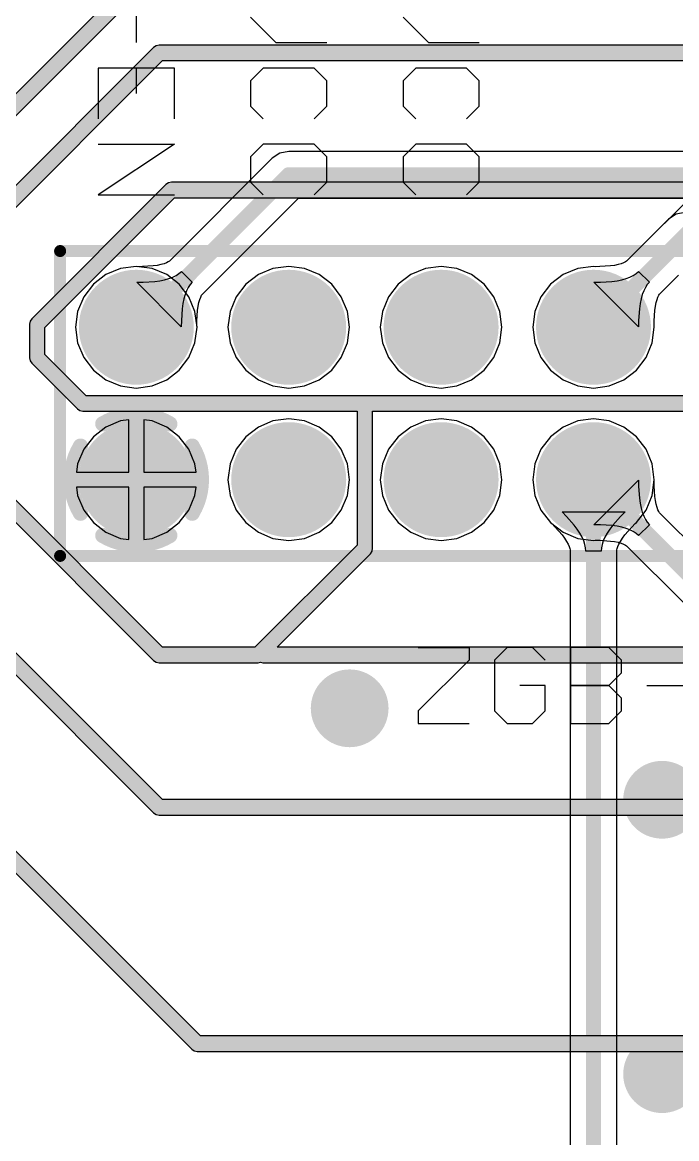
# Model space of a CAD drawing. Header units: millimetres. Extents: x 19 to 120, y 15 to 116.
# Drawn here: x 42.8 to 53.71, y 76.27 to 94.87 of the extents above; entities that cross this region are included whole.
import ezdxf

# ---------------------------------------------------------------- set-up
doc = ezdxf.new("R2010")
doc.units = ezdxf.units.MM
for name, color, linetype in [('BottomLayer', 5, 'Continuous'), ('BottomSolder', 6, 'Continuous'), ('InternalPlane1', 76, 'Continuous'), ('InternalPlane2', 16, 'Continuous'), ('MultiLayer', 9, 'Continuous'), ('PadHoleLayer', 156, 'Continuous'), ('TopLayer', 1, 'Continuous'), ('TopOverlay', 2, 'Continuous'), ('TopSolder', 216, 'Continuous'), ('ViaHoleLayer', 16, 'Continuous')]:
    doc.layers.add(name, color=color, linetype=linetype)

# ---------------------------------------------------------------- blocks, each defined once
blk = doc.blocks.new('HDR2X5_24')
at = {"layer": 'BottomLayer', "const_width": 0.75}
for points in [[(-0.375, 2.54, 1), (0.375, 2.54, 1)], [(2.165, 2.54, 1), (2.915, 2.54, 1)], [(4.705, 2.54, 1), (5.455, 2.54, 1)], [(7.245, 2.54, 1), (7.995, 2.54, 1)], [(9.785, 2.54, 1), (10.535, 2.54, 1)], [(2.165, 0, 1), (2.915, 0, 1)], [(4.705, 0, 1), (5.455, 0, 1)], [(7.245, 0, 1), (7.995, 0, 1)], [(9.785, 0, 1), (10.535, 0, 1)]]:
    blk.add_lwpolyline(points, format="xyb", close=True, dxfattribs=at)
at = {"layer": 'BottomLayer'}
blk.add_solid([(-0.75, -0.75), (0.75, -0.75), (-0.75, 0.75), (0.75, 0.75)], dxfattribs=at)
at = {"layer": 'BottomSolder', "const_width": 0.852}
for points in [[(-0.426, 2.54, 1), (0.426, 2.54, 1)], [(2.114, 2.54, 1), (2.966, 2.54, 1)], [(4.654, 2.54, 1), (5.506, 2.54, 1)], [(7.194, 2.54, 1), (8.046, 2.54, 1)], [(9.734, 2.54, 1), (10.586, 2.54, 1)], [(2.114, 0, 1), (2.966, 0, 1)], [(4.654, 0, 1), (5.506, 0, 1)], [(7.194, 0, 1), (8.046, 0, 1)], [(9.734, 0, 1), (10.586, 0, 1)]]:
    blk.add_lwpolyline(points, format="xyb", close=True, dxfattribs=at)
at = {"layer": 'BottomSolder'}
blk.add_solid([(-0.852, -0.852), (0.852, -0.852), (-0.852, 0.852), (0.852, 0.852)], dxfattribs=at)
at = {"layer": 'InternalPlane1', "const_width": 0.254}
for points in [[(9.601, 3.47, -0.277325), (10.719, 3.47)], [(9.23, 1.981, -0.277325), (9.23, 3.099)], [(11.09, 3.099, -0.277325), (11.09, 1.981)], [(10.719, 1.61, -0.277325), (9.601, 1.61)]]:
    blk.add_lwpolyline(points, format="xyb", dxfattribs=at)
at = {"layer": 'InternalPlane1'}
for points, const_width in [([(9.538, 3.47, 1), (9.665, 3.47, 1)], 0.127), ([(10.655, 3.47, 1), (10.782, 3.47, 1)], 0.127), ([(-0.479, 2.54, 1), (0.479, 2.54, 1)], 0.958), ([(2.061, 2.54, 1), (3.019, 2.54, 1)], 0.958), ([(4.601, 2.54, 1), (5.559, 2.54, 1)], 0.958), ([(7.141, 2.54, 1), (8.099, 2.54, 1)], 0.958), ([(9.166, 3.099, 1), (9.293, 3.099, 1)], 0.127), ([(11.027, 3.099, 1), (11.154, 3.099, 1)], 0.127), ([(9.166, 1.981, 1), (9.293, 1.981, 1)], 0.127), ([(11.027, 1.981, 1), (11.154, 1.981, 1)], 0.127), ([(9.538, 1.61, 1), (9.665, 1.61, 1)], 0.127), ([(10.655, 1.61, 1), (10.782, 1.61, 1)], 0.127), ([(-0.479, 0, 1), (0.479, 0, 1)], 0.958), ([(2.061, 0, 1), (3.019, 0, 1)], 0.958), ([(4.601, 0, 1), (5.559, 0, 1)], 0.958), ([(7.141, 0, 1), (8.099, 0, 1)], 0.958), ([(9.681, 0, 1), (10.639, 0, 1)], 0.958)]:
    blk.add_lwpolyline(points, format="xyb", close=True, dxfattribs=dict(at, const_width=const_width))
at = {"layer": 'InternalPlane2', "const_width": 0.958}
for points in [[(-0.479, 2.54, 1), (0.479, 2.54, 1)], [(2.061, 2.54, 1), (3.019, 2.54, 1)], [(9.681, 2.54, 1), (10.639, 2.54, 1)], [(-0.479, 0, 1), (0.479, 0, 1)], [(2.061, 0, 1), (3.019, 0, 1)], [(9.681, 0, 1), (10.639, 0, 1)]]:
    blk.add_lwpolyline(points, format="xyb", close=True, dxfattribs=at)
at = {"layer": 'MultiLayer', "const_width": 0.75}
for points in [[(-0.375, 2.54, 1), (0.375, 2.54, 1)], [(2.165, 2.54, 1), (2.915, 2.54, 1)], [(4.705, 2.54, 1), (5.455, 2.54, 1)], [(7.245, 2.54, 1), (7.995, 2.54, 1)], [(9.785, 2.54, 1), (10.535, 2.54, 1)], [(2.165, 0, 1), (2.915, 0, 1)], [(4.705, 0, 1), (5.455, 0, 1)], [(7.245, 0, 1), (7.995, 0, 1)], [(9.785, 0, 1), (10.535, 0, 1)]]:
    blk.add_lwpolyline(points, format="xyb", close=True, dxfattribs=at)
at = {"layer": 'MultiLayer'}
blk.add_solid([(-0.75, -0.75), (0.75, -0.75), (-0.75, 0.75), (0.75, 0.75)], dxfattribs=at)
at = {"layer": 'PadHoleLayer', "const_width": 0.45}
for points in [[(-0.225, 2.54, 1), (0.225, 2.54, 1)], [(2.315, 2.54, 1), (2.765, 2.54, 1)], [(4.855, 2.54, 1), (5.305, 2.54, 1)], [(7.395, 2.54, 1), (7.845, 2.54, 1)], [(9.935, 2.54, 1), (10.385, 2.54, 1)], [(-0.225, 0, 1), (0.225, 0, 1)], [(2.315, 0, 1), (2.765, 0, 1)], [(4.855, 0, 1), (5.305, 0, 1)], [(7.395, 0, 1), (7.845, 0, 1)], [(9.935, 0, 1), (10.385, 0, 1)]]:
    blk.add_lwpolyline(points, format="xyb", close=True, dxfattribs=at)
at = {"layer": 'TopLayer', "const_width": 0.75}
for points in [[(-0.375, 2.54, 1), (0.375, 2.54, 1)], [(2.165, 2.54, 1), (2.915, 2.54, 1)], [(4.705, 2.54, 1), (5.455, 2.54, 1)], [(7.245, 2.54, 1), (7.995, 2.54, 1)], [(9.785, 2.54, 1), (10.535, 2.54, 1)], [(2.165, 0, 1), (2.915, 0, 1)], [(4.705, 0, 1), (5.455, 0, 1)], [(7.245, 0, 1), (7.995, 0, 1)], [(9.785, 0, 1), (10.535, 0, 1)]]:
    blk.add_lwpolyline(points, format="xyb", close=True, dxfattribs=at)
at = {"layer": 'TopLayer'}
blk.add_solid([(-0.75, -0.75), (0.75, -0.75), (-0.75, 0.75), (0.75, 0.75)], dxfattribs=at)
at = {"layer": 'TopOverlay', "const_width": 0.2}
for points in [[(11.43, 3.81), (-1.27, 3.81)], [(-1.27, 3.81), (-1.27, -1.27)], [(11.43, 3.81), (11.43, -1.27)], [(11.43, -1.27), (-1.27, -1.27)]]:
    blk.add_lwpolyline(points, dxfattribs=at)
at = {"layer": 'TopOverlay', "const_width": 0.1}
for points in [[(-1.32, 3.81, 1), (-1.22, 3.81, 1)], [(-1.32, 3.81, 1), (-1.22, 3.81, 1)], [(11.38, 3.81, 1), (11.48, 3.81, 1)], [(11.38, 3.81, 1), (11.48, 3.81, 1)], [(-1.32, -1.27, 1), (-1.22, -1.27, 1)], [(-1.32, -1.27, 1), (-1.22, -1.27, 1)], [(11.38, -1.27, 1), (11.48, -1.27, 1)], [(11.38, -1.27, 1), (11.48, -1.27, 1)]]:
    blk.add_lwpolyline(points, format="xyb", close=True, dxfattribs=at)
at = {"layer": 'TopSolder', "const_width": 0.852}
for points in [[(-0.426, 2.54, 1), (0.426, 2.54, 1)], [(2.114, 2.54, 1), (2.966, 2.54, 1)], [(4.654, 2.54, 1), (5.506, 2.54, 1)], [(7.194, 2.54, 1), (8.046, 2.54, 1)], [(9.734, 2.54, 1), (10.586, 2.54, 1)], [(2.114, 0, 1), (2.966, 0, 1)], [(4.654, 0, 1), (5.506, 0, 1)], [(7.194, 0, 1), (8.046, 0, 1)], [(9.734, 0, 1), (10.586, 0, 1)]]:
    blk.add_lwpolyline(points, format="xyb", close=True, dxfattribs=at)
at = {"layer": 'TopSolder'}
blk.add_solid([(-0.852, -0.852), (0.852, -0.852), (-0.852, 0.852), (0.852, 0.852)], dxfattribs=at)

msp = doc.modelspace()

# ---------------------------------------------------------------- linework, layer by layer
at = {"layer": 'BottomLayer'}
for p, q in [((55.986, 94.001), (52.876, 90.891)), ((44.704, 90.802), (44.442, 90.767)), ((44.966, 90.767), (44.704, 90.802)), ((47.244, 90.802), (46.982, 90.767)), ((47.506, 90.767), (47.244, 90.802)), ((49.784, 90.802), (49.522, 90.767)), ((50.046, 90.767), (49.784, 90.802)), ((52.324, 90.802), (52.062, 90.767)), ((52.351, 90.798), (52.324, 90.802)), ((52.429, 90.799), (52.351, 90.798)), ((52.605, 90.811), (52.429, 90.799)), ((52.673, 90.82), (52.605, 90.811)), ((52.734, 90.833), (52.673, 90.82)), ((52.786, 90.848), (52.734, 90.833)), ((52.826, 90.863), (52.786, 90.848)), ((52.857, 90.878), (52.826, 90.863)), ((52.876, 90.891), (52.857, 90.878)), ((44.198, 90.666), (43.988, 90.505)), ((44.442, 90.767), (44.198, 90.666)), ((45.21, 90.666), (44.966, 90.767)), ((45.42, 90.505), (45.21, 90.666)), ((46.738, 90.666), (46.528, 90.505)), ((46.982, 90.767), (46.738, 90.666)), ((47.75, 90.666), (47.506, 90.767)), ((47.96, 90.505), (47.75, 90.666)), ((49.278, 90.666), (49.068, 90.505)), ((49.522, 90.767), (49.278, 90.666)), ((50.29, 90.666), (50.046, 90.767)), ((50.5, 90.505), (50.29, 90.666)), ((51.818, 90.666), (51.608, 90.505)), ((52.062, 90.767), (51.818, 90.666)), ((52.796, 90.581), (52.867, 90.601)), ((52.867, 90.601), (52.93, 90.625)), ((52.93, 90.625), (52.986, 90.653)), ((52.986, 90.653), (53.034, 90.684)), ((53.034, 90.684), (53.075, 90.72)), ((53.075, 90.72), (53.255, 90.54)), ((53.426, 90.341), (53.743, 90.658)), ((43.988, 90.505), (43.827, 90.295)), ((45.581, 90.295), (45.42, 90.505)), ((46.528, 90.505), (46.367, 90.295)), ((48.121, 90.295), (47.96, 90.505)), ((49.068, 90.505), (48.907, 90.295)), ((50.661, 90.295), (50.5, 90.505)), ((51.608, 90.505), (51.447, 90.295)), ((52.332, 90.539), (52.439, 90.54)), ((53.074, 89.797), (52.332, 90.539)), ((52.439, 90.54), (52.632, 90.553)), ((52.632, 90.553), (52.718, 90.565)), ((52.718, 90.565), (52.796, 90.581)), ((53.188, 90.451), (53.16, 90.395)), ((53.219, 90.499), (53.188, 90.451)), ((53.255, 90.54), (53.219, 90.499)), ((43.827, 90.295), (43.726, 90.051)), ((45.682, 90.051), (45.581, 90.295)), ((46.367, 90.295), (46.266, 90.051)), ((48.222, 90.051), (48.121, 90.295)), ((48.907, 90.295), (48.806, 90.051)), ((50.762, 90.051), (50.661, 90.295)), ((51.447, 90.295), (51.346, 90.051)), ((53.116, 90.261), (53.1, 90.183)), ((53.136, 90.332), (53.116, 90.261)), ((53.16, 90.395), (53.136, 90.332)), ((53.368, 90.199), (53.383, 90.251)), ((53.383, 90.251), (53.398, 90.291)), ((53.398, 90.291), (53.413, 90.322)), ((53.413, 90.322), (53.426, 90.341)), ((43.726, 90.051), (43.691, 89.789)), ((45.717, 89.789), (45.682, 90.051)), ((46.266, 90.051), (46.231, 89.789)), ((48.257, 89.789), (48.222, 90.051)), ((48.806, 90.051), (48.771, 89.789)), ((50.797, 89.789), (50.762, 90.051)), ((51.346, 90.051), (51.311, 89.789)), ((53.088, 90.097), (53.075, 89.904)), ((53.1, 90.183), (53.088, 90.097)), ((53.334, 89.894), (53.346, 90.07)), ((53.346, 90.07), (53.355, 90.138)), ((53.355, 90.138), (53.368, 90.199)), ((53.075, 89.904), (53.074, 89.797)), ((53.333, 89.816), (53.334, 89.894)), ((43.691, 89.789), (43.726, 89.527)), ((45.682, 89.527), (45.717, 89.789)), ((46.231, 89.789), (46.266, 89.527)), ((48.222, 89.527), (48.257, 89.789)), ((48.771, 89.789), (48.806, 89.527)), ((50.762, 89.527), (50.797, 89.789)), ((51.311, 89.789), (51.346, 89.527)), ((53.302, 89.527), (53.337, 89.789)), ((53.337, 89.789), (53.333, 89.816)), ((43.726, 89.527), (43.827, 89.283)), ((45.581, 89.283), (45.682, 89.527)), ((46.266, 89.527), (46.367, 89.283)), ((48.121, 89.283), (48.222, 89.527)), ((48.806, 89.527), (48.907, 89.283)), ((50.661, 89.283), (50.762, 89.527)), ((51.346, 89.527), (51.447, 89.283)), ((53.201, 89.283), (53.302, 89.527)), ((43.827, 89.283), (43.988, 89.073)), ((45.42, 89.073), (45.581, 89.283)), ((46.367, 89.283), (46.528, 89.073)), ((47.96, 89.073), (48.121, 89.283)), ((48.907, 89.283), (49.068, 89.073)), ((50.5, 89.073), (50.661, 89.283)), ((51.447, 89.283), (51.608, 89.073)), ((53.04, 89.073), (53.201, 89.283)), ((43.988, 89.073), (44.198, 88.912)), ((45.21, 88.912), (45.42, 89.073)), ((46.528, 89.073), (46.738, 88.912)), ((47.75, 88.912), (47.96, 89.073)), ((49.068, 89.073), (49.278, 88.912)), ((50.29, 88.912), (50.5, 89.073)), ((51.608, 89.073), (51.818, 88.912)), ((52.83, 88.912), (53.04, 89.073)), ((44.198, 88.912), (44.442, 88.811)), ((44.442, 88.811), (44.704, 88.776)), ((44.704, 88.776), (44.966, 88.811)), ((44.966, 88.811), (45.21, 88.912)), ((46.738, 88.912), (46.982, 88.811)), ((46.982, 88.811), (47.244, 88.776)), ((47.244, 88.776), (47.506, 88.811)), ((47.506, 88.811), (47.75, 88.912)), ((49.278, 88.912), (49.522, 88.811)), ((49.522, 88.811), (49.784, 88.776)), ((49.784, 88.776), (50.046, 88.811)), ((50.046, 88.811), (50.29, 88.912)), ((51.818, 88.912), (52.062, 88.811)), ((52.062, 88.811), (52.324, 88.776)), ((52.324, 88.776), (52.586, 88.811)), ((52.586, 88.811), (52.83, 88.912)), ((44.442, 88.227), (44.198, 88.126)), ((44.577, 88.245), (44.442, 88.227)), ((44.577, 87.376), (44.577, 88.245)), ((44.966, 88.227), (44.831, 88.245)), ((44.831, 88.245), (44.831, 87.376)), ((45.21, 88.126), (44.966, 88.227)), ((46.982, 88.227), (46.738, 88.126)), ((47.244, 88.262), (46.982, 88.227)), ((47.506, 88.227), (47.244, 88.262)), ((47.75, 88.126), (47.506, 88.227)), ((49.522, 88.227), (49.278, 88.126)), ((49.784, 88.262), (49.522, 88.227)), ((50.046, 88.227), (49.784, 88.262)), ((50.29, 88.126), (50.046, 88.227)), ((52.062, 88.227), (51.818, 88.126)), ((52.324, 88.262), (52.062, 88.227)), ((52.586, 88.227), (52.324, 88.262)), ((52.83, 88.126), (52.586, 88.227)), ((44.198, 88.126), (43.988, 87.965)), ((45.42, 87.965), (45.21, 88.126)), ((46.738, 88.126), (46.528, 87.965)), ((47.96, 87.965), (47.75, 88.126)), ((49.278, 88.126), (49.068, 87.965)), ((50.5, 87.965), (50.29, 88.126)), ((51.818, 88.126), (51.608, 87.965)), ((53.04, 87.965), (52.83, 88.126)), ((43.988, 87.965), (43.827, 87.755)), ((45.581, 87.755), (45.42, 87.965)), ((46.528, 87.965), (46.367, 87.755)), ((48.121, 87.755), (47.96, 87.965)), ((49.068, 87.965), (48.907, 87.755)), ((50.661, 87.755), (50.5, 87.965)), ((51.608, 87.965), (51.447, 87.755)), ((53.201, 87.755), (53.04, 87.965)), ((43.827, 87.755), (43.726, 87.511)), ((45.682, 87.511), (45.581, 87.755)), ((46.367, 87.755), (46.266, 87.511)), ((48.222, 87.511), (48.121, 87.755)), ((48.907, 87.755), (48.806, 87.511)), ((50.762, 87.511), (50.661, 87.755)), ((51.447, 87.755), (51.346, 87.511)), ((53.302, 87.511), (53.201, 87.755)), ((43.726, 87.511), (43.708, 87.376)), ((45.7, 87.376), (45.682, 87.511)), ((46.266, 87.511), (46.231, 87.249)), ((48.257, 87.249), (48.222, 87.511)), ((48.806, 87.511), (48.771, 87.249)), ((50.797, 87.249), (50.762, 87.511)), ((51.346, 87.511), (51.311, 87.249)), ((53.337, 87.249), (53.302, 87.511)), ((43.708, 87.376), (44.577, 87.376)), ((44.831, 87.376), (45.7, 87.376)), ((46.231, 87.249), (46.266, 86.987)), ((48.222, 86.987), (48.257, 87.249)), ((48.771, 87.249), (48.806, 86.987)), ((50.762, 86.987), (50.797, 87.249)), ((51.311, 87.249), (51.346, 86.987)), ((53.333, 87.222), (53.337, 87.249)), ((44.577, 87.122), (43.708, 87.122)), ((43.708, 87.122), (43.726, 86.987)), ((44.577, 86.253), (44.577, 87.122)), ((45.7, 87.122), (44.831, 87.122)), ((44.831, 87.122), (44.831, 86.253)), ((45.682, 86.987), (45.7, 87.122)), ((52.332, 86.499), (53.074, 87.241)), ((53.074, 87.241), (53.075, 87.134)), ((53.075, 87.134), (53.088, 86.941)), ((53.334, 87.144), (53.333, 87.222)), ((53.346, 86.968), (53.334, 87.144)), ((43.726, 86.987), (43.827, 86.743)), ((45.581, 86.743), (45.682, 86.987)), ((46.266, 86.987), (46.367, 86.743)), ((48.121, 86.743), (48.222, 86.987)), ((48.806, 86.987), (48.907, 86.743)), ((50.661, 86.743), (50.762, 86.987)), ((51.346, 86.987), (51.447, 86.743)), ((53.088, 86.941), (53.1, 86.855)), ((53.355, 86.9), (53.346, 86.968)), ((53.368, 86.839), (53.355, 86.9)), ((43.827, 86.743), (43.988, 86.533)), ((45.42, 86.533), (45.581, 86.743)), ((46.367, 86.743), (46.528, 86.533)), ((47.96, 86.533), (48.121, 86.743)), ((48.907, 86.743), (49.068, 86.533)), ((50.5, 86.533), (50.661, 86.743)), ((51.447, 86.743), (51.608, 86.533)), ((53.1, 86.855), (53.116, 86.777)), ((53.116, 86.777), (53.136, 86.706)), ((53.136, 86.706), (53.16, 86.643)), ((53.383, 86.787), (53.368, 86.839)), ((53.398, 86.747), (53.383, 86.787)), ((53.413, 86.716), (53.398, 86.747)), ((53.426, 86.697), (53.413, 86.716)), ((54.263, 85.859), (53.426, 86.697)), ((43.988, 86.533), (44.198, 86.372)), ((45.21, 86.372), (45.42, 86.533)), ((46.528, 86.533), (46.738, 86.372)), ((47.75, 86.372), (47.96, 86.533)), ((49.068, 86.533), (49.278, 86.372)), ((50.29, 86.372), (50.5, 86.533)), ((51.608, 86.533), (51.818, 86.372)), ((53.16, 86.643), (53.188, 86.587)), ((53.188, 86.587), (53.219, 86.539)), ((53.219, 86.539), (53.255, 86.498)), ((44.198, 86.372), (44.442, 86.271)), ((44.966, 86.271), (45.21, 86.372)), ((46.738, 86.372), (46.982, 86.271)), ((47.506, 86.271), (47.75, 86.372)), ((49.278, 86.372), (49.522, 86.271)), ((50.046, 86.271), (50.29, 86.372)), ((51.818, 86.372), (52.062, 86.271)), ((52.439, 86.498), (52.332, 86.499)), ((52.632, 86.485), (52.439, 86.498)), ((52.718, 86.473), (52.632, 86.485)), ((52.796, 86.457), (52.718, 86.473)), ((52.867, 86.437), (52.796, 86.457)), ((52.93, 86.413), (52.867, 86.437)), ((52.986, 86.385), (52.93, 86.413)), ((53.034, 86.354), (52.986, 86.385)), ((53.075, 86.318), (53.034, 86.354)), ((53.255, 86.498), (53.075, 86.318)), ((44.442, 86.271), (44.577, 86.253)), ((44.831, 86.253), (44.966, 86.271)), ((46.982, 86.271), (47.244, 86.236)), ((47.244, 86.236), (47.506, 86.271)), ((49.522, 86.271), (49.784, 86.236)), ((49.784, 86.236), (50.046, 86.271)), ((52.062, 86.271), (52.324, 86.236)), ((52.324, 86.236), (52.351, 86.24)), ((52.351, 86.24), (52.429, 86.239)), ((52.429, 86.239), (52.605, 86.227)), ((52.605, 86.227), (52.673, 86.218)), ((52.673, 86.218), (52.734, 86.205)), ((52.734, 86.205), (52.786, 86.19)), ((52.786, 86.19), (52.826, 86.175)), ((52.826, 86.175), (52.857, 86.16)), ((52.857, 86.16), (52.876, 86.147)), ((52.876, 86.147), (53.827, 85.196))]:
    msp.add_line(p, q, dxfattribs=at)
at = {"layer": 'BottomLayer', "const_width": 0.254}
for points in [[(52.324, 89.789), (56.261, 93.726)], [(52.324, 87.249), (54.102, 85.471)]]:
    msp.add_lwpolyline(points, dxfattribs=at)
at = {"layer": 'BottomLayer'}
for points, const_width in [([(52.261, 89.789, 1), (52.388, 89.789, 1)], 0.127), ([(52.261, 87.249, 1), (52.388, 87.249, 1)], 0.127), ([(48.146, 83.439, 1), (48.374, 83.439, 1)], 0.229), ([(53.353, 81.915, 1), (53.581, 81.915, 1)], 0.229), ([(53.353, 77.343, 1), (53.581, 77.343, 1)], 0.229)]:
    msp.add_lwpolyline(points, format="xyb", close=True, dxfattribs=dict(at, const_width=const_width))
at = {"layer": 'InternalPlane2'}
for p, q in [((44.612, 95.596), (39.532, 90.516)), ((39.753, 90.37), (44.758, 95.375)), ((44.993, 94.453), (40.421, 89.881)), ((45.035, 94.481), (44.993, 94.453)), ((45.085, 94.49), (45.035, 94.481)), ((75.003, 94.49), (45.085, 94.49)), ((40.642, 89.735), (45.139, 94.232)), ((45.139, 94.232), (75.057, 94.232)), ((45.198, 92.167), (42.961, 89.93)), ((45.24, 92.195), (45.198, 92.167)), ((45.289, 92.204), (45.24, 92.195)), ((75.765, 92.204), (45.289, 92.204)), ((43.182, 89.785), (45.343, 91.946)), ((45.343, 91.946), (75.819, 91.946)), ((42.933, 89.888), (42.924, 89.839)), ((42.961, 89.93), (42.933, 89.888)), ((42.924, 89.839), (42.924, 89.281)), ((43.182, 89.335), (43.182, 89.785)), ((43.869, 88.648), (43.182, 89.335)), ((42.924, 89.281), (42.933, 89.231)), ((42.933, 89.231), (42.961, 89.189)), ((42.961, 89.189), (43.723, 88.427)), ((45.139, 84.457), (40.642, 88.954)), ((40.421, 88.808), (44.993, 84.236)), ((56.208, 88.648), (43.869, 88.648)), ((43.723, 88.427), (43.765, 88.399)), ((43.765, 88.399), (43.815, 88.39)), ((43.815, 88.39), (48.385, 88.39)), ((48.385, 88.39), (48.385, 86.16)), ((48.643, 86.106), (48.643, 88.39)), ((48.643, 88.39), (56.338, 88.39)), ((45.139, 81.917), (39.753, 87.303)), ((39.532, 87.157), (44.993, 81.696)), ((45.774, 77.98), (37.594, 86.16)), ((48.385, 86.16), (46.682, 84.457)), ((37.373, 86.014), (45.628, 77.759)), ((47.049, 84.457), (48.606, 86.014)), ((48.606, 86.014), (48.634, 86.056)), ((48.634, 86.056), (48.643, 86.106)), ((46.682, 84.457), (45.139, 84.457)), ((68.58, 84.457), (47.049, 84.457)), ((44.993, 84.236), (45.035, 84.208)), ((45.035, 84.208), (45.085, 84.199)), ((45.085, 84.199), (46.736, 84.199)), ((46.736, 84.199), (46.774, 84.206)), ((46.774, 84.206), (46.812, 84.199)), ((46.812, 84.199), (68.526, 84.199)), ((62.484, 81.917), (45.139, 81.917)), ((44.993, 81.696), (45.035, 81.668)), ((45.035, 81.668), (45.085, 81.659)), ((45.085, 81.659), (62.43, 81.659)), ((62.738, 77.98), (45.774, 77.98)), ((45.628, 77.759), (45.67, 77.731)), ((45.67, 77.731), (45.72, 77.722)), ((45.72, 77.722), (62.684, 77.722))]:
    msp.add_line(p, q, dxfattribs=at)
at = {"layer": 'InternalPlane2', "const_width": 0.254}
for points in [[(39.624, 90.424), (44.704, 95.504)], [(29.21, 94.361), (45.72, 77.851)], [(40.513, 89.789), (45.085, 94.361)], [(45.085, 94.361), (75.057, 94.361)], [(43.053, 89.839), (45.289, 92.075)], [(45.289, 92.075), (75.819, 92.075)], [(43.053, 89.281), (43.053, 89.839)], [(43.053, 89.281), (43.815, 88.519)], [(40.513, 88.9), (45.085, 84.328)], [(43.815, 88.519), (45.72, 88.519)], [(45.72, 88.519), (56.338, 88.519)], [(48.514, 86.106), (48.514, 88.519)], [(39.624, 87.249), (45.085, 81.788)], [(37.465, 86.106), (45.72, 77.851)], [(46.736, 84.328), (48.514, 86.106)], [(45.085, 84.328), (46.736, 84.328)], [(46.812, 84.328), (68.58, 84.328)], [(45.085, 81.788), (62.484, 81.788)], [(45.72, 77.851), (62.738, 77.851)]]:
    msp.add_lwpolyline(points, dxfattribs=at)
at = {"layer": 'InternalPlane2'}
for points, const_width in [([(45.022, 94.361, 1), (45.148, 94.361, 1)], 0.127), ([(45.022, 94.361, 1), (45.148, 94.361, 1)], 0.127), ([(45.226, 92.075, 1), (45.353, 92.075, 1)], 0.127), ([(45.226, 92.075, 1), (45.353, 92.075, 1)], 0.127), ([(42.989, 89.839, 1), (43.116, 89.839, 1)], 0.127), ([(42.989, 89.839, 1), (43.116, 89.839, 1)], 0.127), ([(42.989, 89.281, 1), (43.116, 89.281, 1)], 0.127), ([(42.989, 89.281, 1), (43.116, 89.281, 1)], 0.127), ([(43.751, 88.519, 1), (43.879, 88.519, 1)], 0.127), ([(43.751, 88.519, 1), (43.879, 88.519, 1)], 0.127), ([(45.657, 88.519, 1), (45.783, 88.519, 1)], 0.127), ([(45.657, 88.519, 1), (45.783, 88.519, 1)], 0.127), ([(48.45, 88.519, 1), (48.578, 88.519, 1)], 0.127), ([(48.45, 86.106, 1), (48.578, 86.106, 1)], 0.127), ([(48.45, 86.106, 1), (48.578, 86.106, 1)], 0.127), ([(45.022, 84.328, 1), (45.148, 84.328, 1)], 0.127), ([(45.022, 84.328, 1), (45.148, 84.328, 1)], 0.127), ([(46.672, 84.328, 1), (46.799, 84.328, 1)], 0.127), ([(46.672, 84.328, 1), (46.799, 84.328, 1)], 0.127), ([(46.748, 84.328, 1), (46.875, 84.328, 1)], 0.127), ([(47.936, 83.439, 1), (48.584, 83.439, 1)], 0.648), ([(53.143, 81.915, 1), (53.791, 81.915, 1)], 0.648), ([(45.022, 81.788, 1), (45.148, 81.788, 1)], 0.127), ([(45.022, 81.788, 1), (45.148, 81.788, 1)], 0.127), ([(45.657, 77.851, 1), (45.783, 77.851, 1)], 0.127), ([(45.657, 77.851, 1), (45.783, 77.851, 1)], 0.127), ([(45.657, 77.851, 1), (45.783, 77.851, 1)], 0.127), ([(53.143, 77.343, 1), (53.791, 77.343, 1)], 0.648)]:
    msp.add_lwpolyline(points, format="xyb", close=True, dxfattribs=dict(at, const_width=const_width))
at = {"layer": 'MultiLayer', "const_width": 0.229}
for points in [[(48.146, 83.439, 1), (48.374, 83.439, 1)], [(53.353, 81.915, 1), (53.581, 81.915, 1)], [(53.353, 77.343, 1), (53.581, 77.343, 1)]]:
    msp.add_lwpolyline(points, format="xyb", close=True, dxfattribs=at)
at = {"layer": 'TopLayer'}
for p, q in [((47.095, 92.688), (46.969, 92.604)), ((47.244, 92.717), (47.095, 92.688)), ((101.346, 92.717), (47.244, 92.717)), ((46.969, 92.604), (45.256, 90.891)), ((45.806, 90.341), (47.405, 91.941)), ((47.405, 91.941), (101.185, 91.941)), ((53.573, 91.588), (52.876, 90.891)), ((53.699, 91.672), (53.573, 91.588)), ((53.848, 91.701), (53.699, 91.672)), ((44.704, 90.802), (44.442, 90.767)), ((44.731, 90.798), (44.704, 90.802)), ((44.809, 90.799), (44.731, 90.798)), ((44.985, 90.811), (44.809, 90.799)), ((45.053, 90.82), (44.985, 90.811)), ((45.114, 90.833), (45.053, 90.82)), ((45.166, 90.848), (45.114, 90.833)), ((45.206, 90.863), (45.166, 90.848)), ((45.237, 90.878), (45.206, 90.863)), ((45.256, 90.891), (45.237, 90.878)), ((47.244, 90.802), (46.982, 90.767)), ((47.506, 90.767), (47.244, 90.802)), ((49.784, 90.802), (49.522, 90.767)), ((50.046, 90.767), (49.784, 90.802)), ((52.324, 90.802), (52.062, 90.767)), ((52.351, 90.798), (52.324, 90.802)), ((52.429, 90.799), (52.351, 90.798)), ((52.605, 90.811), (52.429, 90.799)), ((52.673, 90.82), (52.605, 90.811)), ((52.734, 90.833), (52.673, 90.82)), ((52.786, 90.848), (52.734, 90.833)), ((52.826, 90.863), (52.786, 90.848)), ((52.857, 90.878), (52.826, 90.863)), ((52.876, 90.891), (52.857, 90.878)), ((44.198, 90.666), (43.988, 90.505)), ((44.442, 90.767), (44.198, 90.666)), ((45.176, 90.581), (45.247, 90.601)), ((45.247, 90.601), (45.31, 90.625)), ((45.31, 90.625), (45.366, 90.653)), ((45.366, 90.653), (45.414, 90.684)), ((45.414, 90.684), (45.455, 90.72)), ((45.455, 90.72), (45.635, 90.54)), ((46.738, 90.666), (46.528, 90.505)), ((46.982, 90.767), (46.738, 90.666)), ((47.75, 90.666), (47.506, 90.767)), ((47.96, 90.505), (47.75, 90.666)), ((49.278, 90.666), (49.068, 90.505)), ((49.522, 90.767), (49.278, 90.666)), ((50.29, 90.666), (50.046, 90.767)), ((50.5, 90.505), (50.29, 90.666)), ((51.818, 90.666), (51.608, 90.505)), ((52.062, 90.767), (51.818, 90.666)), ((52.796, 90.581), (52.867, 90.601)), ((52.867, 90.601), (52.93, 90.625)), ((52.93, 90.625), (52.986, 90.653)), ((52.986, 90.653), (53.034, 90.684)), ((53.034, 90.684), (53.075, 90.72)), ((53.075, 90.72), (53.255, 90.54)), ((53.426, 90.341), (53.743, 90.658)), ((43.988, 90.505), (43.827, 90.295)), ((44.712, 90.539), (44.819, 90.54)), ((45.454, 89.797), (44.712, 90.539)), ((44.819, 90.54), (45.012, 90.553)), ((45.012, 90.553), (45.098, 90.565)), ((45.098, 90.565), (45.176, 90.581)), ((45.568, 90.451), (45.54, 90.395)), ((45.599, 90.499), (45.568, 90.451)), ((45.635, 90.54), (45.599, 90.499)), ((46.528, 90.505), (46.367, 90.295)), ((48.121, 90.295), (47.96, 90.505)), ((49.068, 90.505), (48.907, 90.295)), ((50.661, 90.295), (50.5, 90.505)), ((51.608, 90.505), (51.447, 90.295)), ((52.332, 90.539), (52.439, 90.54)), ((53.074, 89.797), (52.332, 90.539)), ((52.439, 90.54), (52.632, 90.553)), ((52.632, 90.553), (52.718, 90.565)), ((52.718, 90.565), (52.796, 90.581)), ((53.188, 90.451), (53.16, 90.395)), ((53.219, 90.499), (53.188, 90.451)), ((53.255, 90.54), (53.219, 90.499)), ((43.827, 90.295), (43.726, 90.051)), ((45.496, 90.261), (45.48, 90.183)), ((45.516, 90.332), (45.496, 90.261)), ((45.54, 90.395), (45.516, 90.332)), ((45.748, 90.199), (45.763, 90.251)), ((45.763, 90.251), (45.778, 90.291)), ((45.778, 90.291), (45.793, 90.322)), ((45.793, 90.322), (45.806, 90.341)), ((46.367, 90.295), (46.266, 90.051)), ((48.222, 90.051), (48.121, 90.295)), ((48.907, 90.295), (48.806, 90.051)), ((50.762, 90.051), (50.661, 90.295)), ((51.447, 90.295), (51.346, 90.051)), ((53.116, 90.261), (53.1, 90.183)), ((53.136, 90.332), (53.116, 90.261)), ((53.16, 90.395), (53.136, 90.332)), ((53.368, 90.199), (53.383, 90.251)), ((53.383, 90.251), (53.398, 90.291)), ((53.398, 90.291), (53.413, 90.322)), ((53.413, 90.322), (53.426, 90.341)), ((43.726, 90.051), (43.691, 89.789)), ((45.468, 90.097), (45.455, 89.904)), ((45.48, 90.183), (45.468, 90.097)), ((45.714, 89.894), (45.726, 90.07)), ((45.726, 90.07), (45.735, 90.138)), ((45.735, 90.138), (45.748, 90.199)), ((46.266, 90.051), (46.231, 89.789)), ((48.257, 89.789), (48.222, 90.051)), ((48.806, 90.051), (48.771, 89.789)), ((50.797, 89.789), (50.762, 90.051)), ((51.346, 90.051), (51.311, 89.789)), ((53.088, 90.097), (53.075, 89.904)), ((53.1, 90.183), (53.088, 90.097)), ((53.334, 89.894), (53.346, 90.07)), ((53.346, 90.07), (53.355, 90.138)), ((53.355, 90.138), (53.368, 90.199)), ((45.455, 89.904), (45.454, 89.797)), ((45.713, 89.816), (45.714, 89.894)), ((53.075, 89.904), (53.074, 89.797)), ((53.333, 89.816), (53.334, 89.894)), ((43.691, 89.789), (43.726, 89.527)), ((45.682, 89.527), (45.717, 89.789)), ((45.717, 89.789), (45.713, 89.816)), ((46.231, 89.789), (46.266, 89.527)), ((48.222, 89.527), (48.257, 89.789)), ((48.771, 89.789), (48.806, 89.527)), ((50.762, 89.527), (50.797, 89.789)), ((51.311, 89.789), (51.346, 89.527)), ((53.302, 89.527), (53.337, 89.789)), ((53.337, 89.789), (53.333, 89.816)), ((43.726, 89.527), (43.827, 89.283)), ((45.581, 89.283), (45.682, 89.527)), ((46.266, 89.527), (46.367, 89.283)), ((48.121, 89.283), (48.222, 89.527)), ((48.806, 89.527), (48.907, 89.283)), ((50.661, 89.283), (50.762, 89.527)), ((51.346, 89.527), (51.447, 89.283)), ((53.201, 89.283), (53.302, 89.527)), ((43.827, 89.283), (43.988, 89.073)), ((45.42, 89.073), (45.581, 89.283)), ((46.367, 89.283), (46.528, 89.073)), ((47.96, 89.073), (48.121, 89.283)), ((48.907, 89.283), (49.068, 89.073)), ((50.5, 89.073), (50.661, 89.283)), ((51.447, 89.283), (51.608, 89.073)), ((53.04, 89.073), (53.201, 89.283)), ((43.988, 89.073), (44.198, 88.912)), ((45.21, 88.912), (45.42, 89.073)), ((46.528, 89.073), (46.738, 88.912)), ((47.75, 88.912), (47.96, 89.073)), ((49.068, 89.073), (49.278, 88.912)), ((50.29, 88.912), (50.5, 89.073)), ((51.608, 89.073), (51.818, 88.912)), ((52.83, 88.912), (53.04, 89.073)), ((44.198, 88.912), (44.442, 88.811)), ((44.442, 88.811), (44.704, 88.776)), ((44.704, 88.776), (44.966, 88.811)), ((44.966, 88.811), (45.21, 88.912)), ((46.738, 88.912), (46.982, 88.811)), ((46.982, 88.811), (47.244, 88.776)), ((47.244, 88.776), (47.506, 88.811)), ((47.506, 88.811), (47.75, 88.912)), ((49.278, 88.912), (49.522, 88.811)), ((49.522, 88.811), (49.784, 88.776)), ((49.784, 88.776), (50.046, 88.811)), ((50.046, 88.811), (50.29, 88.912)), ((51.818, 88.912), (52.062, 88.811)), ((52.062, 88.811), (52.324, 88.776)), ((52.324, 88.776), (52.586, 88.811)), ((52.586, 88.811), (52.83, 88.912)), ((44.442, 88.227), (44.198, 88.126)), ((44.577, 88.245), (44.442, 88.227)), ((44.577, 87.376), (44.577, 88.245)), ((44.966, 88.227), (44.831, 88.245)), ((44.831, 88.245), (44.831, 87.376)), ((45.21, 88.126), (44.966, 88.227)), ((46.982, 88.227), (46.738, 88.126)), ((47.244, 88.262), (46.982, 88.227)), ((47.506, 88.227), (47.244, 88.262)), ((47.75, 88.126), (47.506, 88.227)), ((49.522, 88.227), (49.278, 88.126)), ((49.784, 88.262), (49.522, 88.227)), ((50.046, 88.227), (49.784, 88.262)), ((50.29, 88.126), (50.046, 88.227)), ((52.062, 88.227), (51.818, 88.126)), ((52.324, 88.262), (52.062, 88.227)), ((52.586, 88.227), (52.324, 88.262)), ((52.83, 88.126), (52.586, 88.227)), ((44.198, 88.126), (43.988, 87.965)), ((45.42, 87.965), (45.21, 88.126)), ((46.738, 88.126), (46.528, 87.965)), ((47.96, 87.965), (47.75, 88.126)), ((49.278, 88.126), (49.068, 87.965)), ((50.5, 87.965), (50.29, 88.126)), ((51.818, 88.126), (51.608, 87.965)), ((53.04, 87.965), (52.83, 88.126)), ((43.988, 87.965), (43.827, 87.755)), ((45.581, 87.755), (45.42, 87.965)), ((46.528, 87.965), (46.367, 87.755)), ((48.121, 87.755), (47.96, 87.965)), ((49.068, 87.965), (48.907, 87.755)), ((50.661, 87.755), (50.5, 87.965)), ((51.608, 87.965), (51.447, 87.755)), ((53.201, 87.755), (53.04, 87.965)), ((43.827, 87.755), (43.726, 87.511)), ((45.682, 87.511), (45.581, 87.755)), ((46.367, 87.755), (46.266, 87.511)), ((48.222, 87.511), (48.121, 87.755)), ((48.907, 87.755), (48.806, 87.511)), ((50.762, 87.511), (50.661, 87.755)), ((51.447, 87.755), (51.346, 87.511)), ((53.302, 87.511), (53.201, 87.755)), ((43.726, 87.511), (43.708, 87.376)), ((45.7, 87.376), (45.682, 87.511)), ((46.266, 87.511), (46.231, 87.249)), ((48.257, 87.249), (48.222, 87.511)), ((48.806, 87.511), (48.771, 87.249)), ((50.797, 87.249), (50.762, 87.511)), ((51.346, 87.511), (51.311, 87.249)), ((53.337, 87.249), (53.302, 87.511)), ((43.708, 87.376), (44.577, 87.376)), ((44.831, 87.376), (45.7, 87.376)), ((46.231, 87.249), (46.266, 86.987)), ((48.222, 86.987), (48.257, 87.249)), ((48.771, 87.249), (48.806, 86.987)), ((50.762, 86.987), (50.797, 87.249)), ((51.311, 87.249), (51.346, 86.987)), ((53.302, 86.987), (53.337, 87.249)), ((44.577, 87.122), (43.708, 87.122)), ((43.708, 87.122), (43.726, 86.987)), ((44.577, 86.253), (44.577, 87.122)), ((45.7, 87.122), (44.831, 87.122)), ((44.831, 87.122), (44.831, 86.253)), ((45.682, 86.987), (45.7, 87.122)), ((43.726, 86.987), (43.827, 86.743)), ((45.581, 86.743), (45.682, 86.987)), ((46.266, 86.987), (46.367, 86.743)), ((48.121, 86.743), (48.222, 86.987)), ((48.806, 86.987), (48.907, 86.743)), ((50.661, 86.743), (50.762, 86.987)), ((51.346, 86.987), (51.447, 86.743)), ((53.201, 86.743), (53.302, 86.987)), ((43.827, 86.743), (43.988, 86.533)), ((45.42, 86.533), (45.581, 86.743)), ((46.367, 86.743), (46.528, 86.533)), ((47.96, 86.533), (48.121, 86.743)), ((48.907, 86.743), (49.068, 86.533)), ((50.5, 86.533), (50.661, 86.743)), ((51.447, 86.743), (51.608, 86.533)), ((51.875, 86.637), (51.799, 86.713)), ((51.799, 86.713), (52.849, 86.713)), ((52.849, 86.713), (52.773, 86.637)), ((53.04, 86.533), (53.201, 86.743)), ((43.988, 86.533), (44.198, 86.372)), ((45.21, 86.372), (45.42, 86.533)), ((46.528, 86.533), (46.738, 86.372)), ((47.75, 86.372), (47.96, 86.533)), ((49.068, 86.533), (49.278, 86.372)), ((50.29, 86.372), (50.5, 86.533)), ((51.608, 86.533), (51.63, 86.516)), ((51.63, 86.516), (51.685, 86.46)), ((52.002, 86.491), (51.875, 86.637)), ((52.773, 86.637), (52.646, 86.491)), ((52.963, 86.46), (53.018, 86.516)), ((53.018, 86.516), (53.04, 86.533)), ((44.198, 86.372), (44.442, 86.271)), ((44.966, 86.271), (45.21, 86.372)), ((46.738, 86.372), (46.982, 86.271)), ((47.506, 86.271), (47.75, 86.372)), ((49.278, 86.372), (49.522, 86.271)), ((50.046, 86.271), (50.29, 86.372)), ((51.685, 86.46), (51.8, 86.328)), ((51.8, 86.328), (51.842, 86.273)), ((52.054, 86.422), (52.002, 86.491)), ((52.098, 86.355), (52.054, 86.422)), ((52.133, 86.291), (52.098, 86.355)), ((52.55, 86.355), (52.515, 86.291)), ((52.594, 86.422), (52.55, 86.355)), ((52.646, 86.491), (52.594, 86.422)), ((52.806, 86.273), (52.848, 86.328)), ((52.848, 86.328), (52.963, 86.46)), ((44.442, 86.271), (44.577, 86.253)), ((44.831, 86.253), (44.966, 86.271)), ((46.982, 86.271), (47.244, 86.236)), ((47.244, 86.236), (47.506, 86.271)), ((49.522, 86.271), (49.784, 86.236)), ((49.784, 86.236), (50.046, 86.271)), ((51.842, 86.273), (51.876, 86.22)), ((51.876, 86.22), (51.902, 86.174)), ((51.902, 86.174), (51.92, 86.134)), ((51.92, 86.134), (51.931, 86.102)), ((52.161, 86.229), (52.133, 86.291)), ((52.181, 86.17), (52.161, 86.229)), ((52.193, 86.114), (52.181, 86.17)), ((52.467, 86.17), (52.455, 86.114)), ((52.487, 86.229), (52.467, 86.17)), ((52.515, 86.291), (52.487, 86.229)), ((52.717, 86.102), (52.728, 86.134)), ((52.728, 86.134), (52.746, 86.174)), ((52.746, 86.174), (52.772, 86.22)), ((52.772, 86.22), (52.806, 86.273)), ((51.931, 86.102), (51.936, 86.08)), ((51.936, 86.08), (51.936, 68.961)), ((52.197, 86.06), (52.193, 86.114)), ((52.451, 86.06), (52.197, 86.06)), ((52.455, 86.114), (52.451, 86.06)), ((52.712, 86.08), (52.717, 86.102)), ((52.712, 69.122), (52.712, 86.08))]:
    msp.add_line(p, q, dxfattribs=at)
at = {"layer": 'TopLayer', "const_width": 0.254}
for points in [[(44.704, 89.789), (47.244, 92.329)], [(47.244, 92.329), (101.346, 92.329)], [(52.324, 89.789), (53.848, 91.313)], [(52.324, 68.961), (52.324, 87.249)]]:
    msp.add_lwpolyline(points, dxfattribs=at)
at = {"layer": 'TopLayer'}
for points, const_width in [([(47.18, 92.329, 1), (47.307, 92.329, 1)], 0.127), ([(47.18, 92.329, 1), (47.307, 92.329, 1)], 0.127), ([(44.641, 89.789, 1), (44.767, 89.789, 1)], 0.127), ([(52.261, 89.789, 1), (52.388, 89.789, 1)], 0.127), ([(52.261, 87.249, 1), (52.388, 87.249, 1)], 0.127), ([(48.146, 83.439, 1), (48.374, 83.439, 1)], 0.229), ([(53.353, 81.915, 1), (53.581, 81.915, 1)], 0.229), ([(53.353, 77.343, 1), (53.581, 77.343, 1)], 0.229)]:
    msp.add_lwpolyline(points, format="xyb", close=True, dxfattribs=dict(at, const_width=const_width))
at = {"layer": 'TopOverlay'}
for p, q in [((44.704, 95.378), (44.704, 94.532)), ((46.609, 94.955), (47.032, 94.532)), ((49.149, 94.955), (49.572, 94.532)), ((47.032, 94.532), (47.879, 94.532)), ((49.572, 94.532), (50.419, 94.532)), ((45.339, 94.109), (44.069, 94.109)), ((44.069, 94.109), (44.069, 93.262)), ((44.704, 94.109), (44.704, 93.685)), ((45.339, 93.262), (45.339, 94.109)), ((46.821, 94.109), (46.609, 93.897)), ((47.667, 94.109), (46.821, 94.109)), ((47.879, 93.897), (47.667, 94.109)), ((49.361, 94.109), (49.149, 93.897)), ((50.207, 94.109), (49.361, 94.109)), ((50.419, 93.897), (50.207, 94.109)), ((46.609, 93.897), (46.609, 93.474)), ((47.879, 93.474), (47.879, 93.897)), ((49.149, 93.897), (49.149, 93.474)), ((50.419, 93.474), (50.419, 93.897)), ((46.609, 93.474), (46.821, 93.263)), ((47.667, 93.263), (47.879, 93.474)), ((49.149, 93.474), (49.361, 93.263)), ((50.207, 93.263), (50.419, 93.474)), ((44.069, 92.839), (45.339, 92.839)), ((45.339, 92.839), (44.069, 91.993)), ((46.821, 92.839), (46.609, 92.628)), ((47.667, 92.839), (46.821, 92.839)), ((47.879, 92.628), (47.667, 92.839)), ((49.361, 92.839), (49.149, 92.628)), ((50.207, 92.839), (49.361, 92.839)), ((50.419, 92.628), (50.207, 92.839)), ((46.609, 92.628), (46.609, 92.205)), ((47.879, 92.205), (47.879, 92.628)), ((49.149, 92.628), (49.149, 92.205)), ((50.419, 92.205), (50.419, 92.628)), ((46.609, 92.205), (46.821, 91.993)), ((47.667, 91.993), (47.879, 92.205)), ((49.149, 92.205), (49.361, 91.993)), ((50.207, 91.993), (50.419, 92.205)), ((44.069, 91.993), (45.339, 91.993)), ((49.403, 84.455), (50.249, 84.455)), ((50.249, 84.455), (50.249, 84.243)), ((50.884, 84.455), (50.673, 84.243)), ((51.307, 84.455), (50.884, 84.455)), ((51.519, 84.243), (51.307, 84.455)), ((51.942, 84.455), (51.942, 83.185)), ((52.577, 84.455), (51.942, 84.455)), ((52.789, 84.243), (52.577, 84.455)), ((50.249, 84.243), (49.403, 83.397)), ((50.673, 84.243), (50.673, 83.397)), ((52.789, 84.031), (52.789, 84.243)), ((52.577, 83.82), (52.789, 84.031)), ((51.519, 83.82), (51.096, 83.82)), ((51.519, 83.397), (51.519, 83.82)), ((52.577, 83.82), (51.942, 83.82)), ((51.942, 83.82), (52.577, 83.82)), ((52.789, 83.608), (52.577, 83.82)), ((53.212, 83.82), (54.058, 83.82)), ((52.789, 83.397), (52.789, 83.608)), ((49.403, 83.397), (49.403, 83.185)), ((50.673, 83.397), (50.884, 83.185)), ((51.307, 83.185), (51.519, 83.397)), ((52.577, 83.185), (52.789, 83.397)), ((49.403, 83.185), (50.249, 83.185)), ((50.884, 83.185), (51.307, 83.185)), ((51.942, 83.185), (52.577, 83.185))]:
    msp.add_line(p, q, dxfattribs=at)
at = {"layer": 'ViaHoleLayer', "const_width": 0.14}
for points in [[(48.19, 83.439, 1), (48.33, 83.439, 1)], [(53.397, 81.915, 1), (53.537, 81.915, 1)], [(53.397, 77.343, 1), (53.537, 77.343, 1)]]:
    msp.add_lwpolyline(points, format="xyb", close=True, dxfattribs=at)

# ---------------------------------------------------------------- block references
at = {"rotation": 180}
msp.add_blockref('HDR2X5_24', (54.864, 89.789), dxfattribs=at)

doc.saveas('drawing.dxf')
